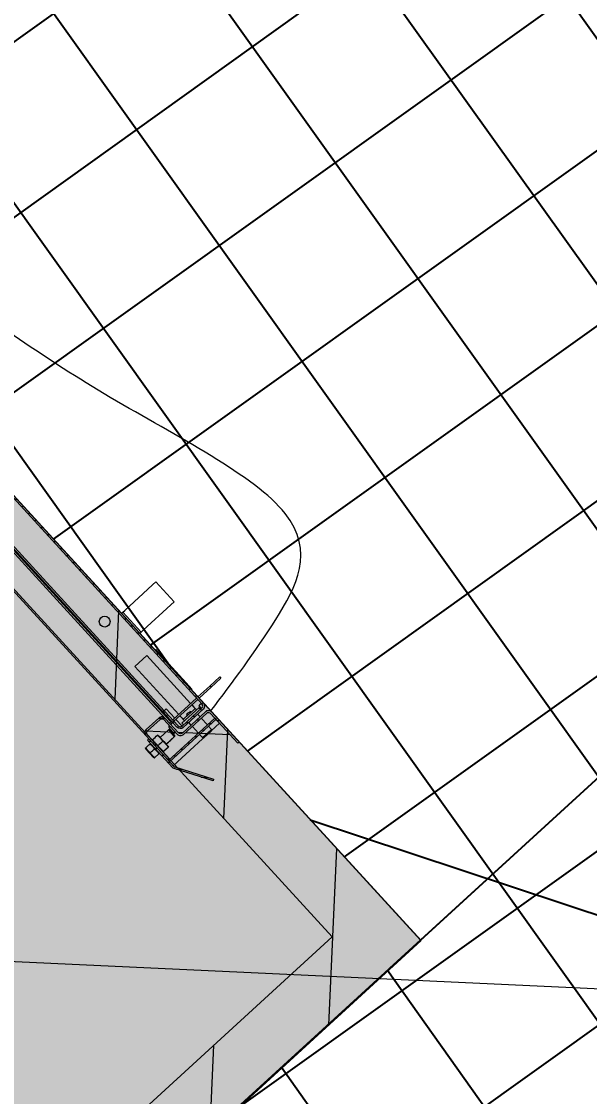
# Model space of a CAD drawing. Header units: metres. Extents: x 2302534 to 2308412, y 452340 to 454783.
# Drawn here: x 2308084.422 to 2308085.055, y 454481.815 to 454483.012 of the extents above; entities that cross this region are included whole.
import ezdxf

# ---------------------------------------------------------------- set-up
doc = ezdxf.new("R2010")
doc.units = ezdxf.units.M
for name, color, linetype in [('АД_серый', 250, 'Continuous'), ('ГП_здания', 7, 'Continuous'), ('ГП_ПЗМ', 7, 'Continuous'), ('ГП_Размеры проезд', 7, 'Continuous')]:
    doc.layers.add(name, color=color, linetype=linetype)
for name, color, linetype, lineweight in [('ГП_АД том 3.2.6', 250, 'Continuous', 40), ('ГП_ВП', 1, 'Continuous', 40), ('ГП_Контур здания', 250, 'Continuous', 40)]:
    doc.layers.add(name, color=color, linetype=linetype, lineweight=lineweight)
doc.layers.add('ГП_Штриховка отмостки', color=7, linetype='Continuous', true_color=0xfbfccf)
doc.styles.add('Ck_rus', font='isocpeur.ttf', dxfattribs={"width": 0.8, "oblique": 15, "height": 2.5})
doc.dimstyles.new('Ck_Линейный р-р', dxfattribs={"dimscale": 0, "dimtxt": 2.5, "dimasz": 1, "dimexe": 0.5, "dimexo": 0.5, "dimtad": 1, "dimzin": 1, "dimtxsty": 'Ck_rus', "dimblk": 'OBLIQUE', "dimcen": 0, "dimdle": 0.1, "dimadec": 0, "dimazin": 0, "dimtfac": 1, "dimtofl": 0, "dimtmove": 1, "dimatfit": 3, "dimfxl": 1, "dimarcsym": 0})
pattern_1 = [(134.9999999999999, (171.6697533716447, 18.80167405600148), (-0.1325825214724778, -0.1325825214724775), [])]

# ---------------------------------------------------------------- blocks, each defined once
blk = doc.blocks.new('АД 3.2.6')
at = {"layer": 'АД_серый'}
h = blk.add_hatch(dxfattribs=at)
h.set_pattern_fill('ANSI37', color=256, scale=0.25)
h.set_pattern_definition([(45, (-2306981.547548172, -453219.1040564558), (-0.5612660075668221, 0.5612660075668221), []), (135, (-2306981.547548172, -453219.1040564558), (-0.5612660075668221, -0.5612660075668221), [])])
edge = h.paths.add_edge_path()
edge.add_line((1447.454853040166, 1552.309207625396), (1448.993342189118, 1553.496323051746))
edge.add_line((1448.993342189118, 1553.496323051746), (1448.068976207171, 1554.677655998675))
edge.add_line((1448.068976207171, 1554.677655998675), (1446.517068812158, 1553.479917128919))
edge.add_arc((1539.264207246713, 1427.39880878001), 156.5198951261088, 126.3387527321787, 128.5976521573407)
edge.add_line((1441.619650802109, 1549.726312502695), (1440.286358835176, 1548.661001503293))
edge.add_line((1440.286358835176, 1548.661001503293), (1432.437758919317, 1542.427474732685))
edge.add_line((1432.437758919317, 1542.427474732685), (1424.532497577369, 1535.683233446325))
edge.add_line((1424.532497577369, 1535.683233446325), (1399.62438085489, 1514.544693585194))
edge.add_line((1399.62438085489, 1514.544693585194), (1338.628941953648, 1462.780261460226))
edge.add_line((1338.628941953648, 1462.780261460226), (1277.633627716452, 1411.015930665249))
edge.add_arc((2570.053925645072, -111.6977968080318), 1997.249939875698, 130.3233042678484, 132.4751140804625)
edge.add_line((1221.371130604297, 1361.415247290919), (1158.760474131442, 1304.093159574782))
edge.add_line((1158.760474131442, 1304.093159574782), (1121.881938925944, 1270.329663886223))
edge.add_line((1121.881938925944, 1270.329663886223), (1072.464701327029, 1225.086580126663))
edge.add_line((1072.464701327029, 1225.086580126663), (1074.583919865545, 1224.99317454308))
edge.add_line((1074.583919865545, 1224.99317454308), (1122.89484344935, 1269.223307512118))
edge.add_line((1122.89484344935, 1269.223307512118), (1159.773378654849, 1302.986803200678))
edge.add_line((1159.773378654849, 1302.986803200678), (1222.384035128168, 1360.308890916873))
edge.add_arc((2570.053925785702, -111.6977969651925), 1995.749940086286, 130.3233042815335, 132.4751140939099, ccw=False)
edge.add_line((1278.604277253617, 1409.872322569485), (1339.599524696823, 1461.636596676137))
edge.add_line((1339.599524696823, 1461.636596676137), (1400.594963598531, 1513.401028801105))
edge.add_line((1400.594963598531, 1513.401028801105), (1433.380012007896, 1541.224411068426))
edge.add_line((1433.380012007896, 1541.224411068426), (1441.268543222919, 1547.527284682845))
edge.add_line((1441.268543222919, 1547.527284682845), (1442.567646383308, 1548.565322835639))
edge.add_arc((1539.189932452515, 1427.497935878229), 154.8973155026733, 126.31552717981941, 128.5929061880581, ccw=False)
blk = doc.blocks.new('A$Cc85c39c8')
h = blk.add_hatch(color=1)
h.dxf.hatch_style = 1
h.paths.add_polyline_path([(40.51121578551828, 31.55108241987182), (45.58170047448948, 36.2602846515365), (42.19993559643626, 39.90233988361433), (37.12902352400124, 35.19397777877748)])
at = {"layer": 'ГП_Штриховка отмостки'}
h = blk.add_hatch(dxfattribs=at)
h.set_pattern_fill('ANSI37', color=8, scale=0.05, angle=-189.077979408546)
h.set_pattern_definition([(215.922020591454, (-2304838.715702966, -470413.0885560307), (0.0931360275646616, -0.1285583247770233), []), (305.9220205914539, (-2304838.715702966, -470413.0885560307), (0.128558324777023, 0.0931360275646616), [])])
h.paths.add_polyline_path([(40.45327658439055, 30.14330169017194), (46.99561853986233, 36.20718584296992), (42.25262851873412, 41.31523807306075), (35.71669467259198, 35.24580416700337)])
h.paths.add_polyline_path([(40.51102579943836, 31.55090597097296), (45.58170047448948, 36.2602846515365), (42.20018534455448, 39.90207091264892), (37.12890497315675, 35.19372560537886)], flags=16)
at = {"layer": 'ГП_Контур здания', "color": 250, "lineweight": 13, "ltscale": 100}
blk.add_lwpolyline([(40.51102579943836, 31.55090597097296), (45.58170047448948, 36.2602846515365), (42.19993559643626, 39.90233988361433), (37.12964026164264, 35.19331343244994)], close=True, dxfattribs=at)
blk = doc.blocks.new('_Oblique')
at = {"color": 0, "linetype": 'ByBlock', "lineweight": -2}
blk.add_line((-0.5, -0.5), (0.5, 0.5), dxfattribs=at)
blk = doc.blocks.new('*D190')
at = {"layer": 'ГП_Размеры проезд', "color": 0, "lineweight": -2, "transparency": 16777216}
for p, q in [((2308081.097888357, 454485.2767102422), (2308084.950509377, 454488.7976328054)), ((2308084.732236253, 454488.6658874328), (2308088.151993273, 454484.9239625417)), ((2308084.450183839, 454481.6086022932), (2308088.302804859, 454485.1295248565))]:
    blk.add_line(p, q, dxfattribs=at)
at = {"layer": 'ГП_Размеры проезд', "color": 0, "lineweight": -2, "transparency": 16777216, "xscale": 0.5, "yscale": 0.5, "zscale": 0.5}
for p, rotation in [((2308084.765967022, 454488.6289789618), 132.4242889778814), ((2308088.118262504, 454484.9608710129), 312.4242889778814)]:
    blk.add_blockref('_Oblique', p, dxfattribs=dict(at, rotation=rotation))
at = {"layer": 'ГП_Размеры проезд', "color": 0, "lineweight": 25, "transparency": 16777216, "insert": (2308087.36482654, 454487.6381942058), "char_height": 1.25, "attachment_point": 5, "rotation": 312.4242889778814, "style": 'Ck_rus', "bg_fill": 3, "box_fill_scale": 1.1, "bg_fill_color": 9, "bg_fill_true_color": 13158600, "bg_fill_transparency": 0}
blk.add_mtext('4,97', dxfattribs=at)
blk = doc.blocks.new('*D192')
at = {"layer": 'ГП_Размеры проезд', "color": 0, "lineweight": -2, "transparency": 16777216}
for p, q in [((2308088.117690742, 454484.9614966956), (2308087.780316512, 454485.3305205823)), ((2308084.832796363, 454481.9583341572), (2308088.302202685, 454485.1301838106)), ((2308088.117690742, 454484.9614966956), (2308088.791633661, 454484.2243300325)), ((2308085.506739282, 454481.2211674939), (2308088.976145604, 454484.3930171474)), ((2308088.791633661, 454484.2243300325), (2308089.129007892, 454483.8553061459)), ((2308091.905599496, 454480.818237709), (2308088.791633661, 454484.2243300325))]:
    blk.add_line(p, q, dxfattribs=at)
at = {"layer": 'ГП_Размеры проезд', "color": 0, "lineweight": -2, "transparency": 16777216, "xscale": 0.5, "yscale": 0.5, "zscale": 0.5}
for p, rotation in [((2308088.117690742, 454484.9614966956), 312.4346197351161), ((2308088.791633661, 454484.2243300325), 132.4346197351161)]:
    blk.add_blockref('_Oblique', p, dxfattribs=dict(at, rotation=rotation))
at = {"layer": 'ГП_Размеры проезд', "color": 0, "lineweight": 25, "transparency": 16777216, "insert": (2308091.686168871, 454482.9107957037), "char_height": 1.25, "attachment_point": 5, "rotation": 312.4346197351161, "style": 'Ck_rus', "bg_fill": 3, "box_fill_scale": 1.1, "bg_fill_color": 9, "bg_fill_true_color": 13158600, "bg_fill_transparency": 0}
blk.add_mtext('1,00', dxfattribs=at)
blk = doc.blocks.new('КТП')
at = {"layer": 'ГП_здания', "lineweight": 13}
h = blk.add_hatch(dxfattribs=at)
h.set_pattern_fill('ANSI31', color=256, angle=180, style=0)
h.set_pattern_definition([(225, (1891.85587340155, 1265.748659996706), (2.245064030267286, -2.245064030267289), [])])
h.paths.add_polyline_path([(-24.42911558239938, 92.30173615048987), (-24.42911558239939, 34.30173615048989), (145.0708844176006, 34.30173615048991), (145.0708844176006, 92.30173615048992)], flags=16)
h.paths.add_polyline_path([(-26.17911558239938, 94.05173615048989), (-26.17911558239939, 32.55173615048989), (146.8208844176006, 32.55173615048991), (146.8208844176006, 94.05173615048992)])
h = blk.add_hatch(dxfattribs=at)
h.set_pattern_fill('МЕТАЛЛ', color=256, scale=0.375, angle=134.9999999999999, style=0, pattern_type=0)
h.set_pattern_definition(pattern_1)
h.paths.add_polyline_path([(146.8208844175987, 41.52667405600142), (146.8208844175987, 65.07667405600114), (146.8012844175986, 65.1438740560011), (146.7486309775986, 65.19000013600134), (146.6958844175987, 65.20167405600114), (145.9458844175987, 65.20167405600114), (145.8786844175986, 65.18207405600106), (145.8325583375987, 65.12942061600143), (145.8208844175987, 65.07667405600114), (145.8208844175987, 64.52667405600141), (145.8708844175986, 64.52667405600141), (145.8708844175986, 65.07667405600114), (145.890217750932, 65.12693559420084), (145.9382503435246, 65.15128451715145), (145.9458844175987, 65.15167405600141), (146.6958844175987, 65.15167405600141), (146.7461459557985, 65.13234072266778), (146.7704948787488, 65.08430813007499), (146.7708844175986, 65.07667405600114), (146.7708844175986, 41.52667405600142), (146.7515510842653, 41.47641251780124), (146.7035184916727, 41.4520635948511), (146.6958844175987, 41.45167405600115), (145.9458844175987, 41.45167405600115), (145.8956228793987, 41.47100738933432), (145.8712739564486, 41.51903998192711), (145.8708844175986, 41.52667405600142), (145.8708844175986, 42.0766740560016), (145.8208844175987, 42.0766740560016), (145.8208844175987, 41.52667405600142), (145.8404844175986, 41.459474056001), (145.8931378575986, 41.41334797600121), (145.9458844175987, 41.40167405600141), (146.6958844175987, 41.40167405600141), (146.7630844175986, 41.42127405600104), (146.8092104975986, 41.47392749600113)])
h = blk.add_hatch(dxfattribs=at)
h.set_pattern_fill('МЕТАЛЛ', color=256, scale=0.375, angle=134.9999999999999, style=0, pattern_type=0)
h.set_pattern_definition([(134.9999999999999, (171.6697533716447, 18.80167405600148), (-0.2651650429449556, -0.265165042944955), [])])
h.paths.add_polyline_path([(146.6958844175991, 41.30167405600196), (145.8208844175991, 41.30167405600196), (145.7706228793992, 41.32100738933469), (145.746273956449, 41.36903998192748), (145.7458844175991, 41.37667405600178), (145.7458844175991, 41.9266740560015), (145.7262844175991, 41.99387405600147), (145.6736309775991, 42.04000013600171), (145.6208844175991, 42.05167405600196), (145.1458844175991, 42.05167405600196), (145.0786844175991, 42.03207405600142), (145.0325583375992, 41.97942061600179), (145.0208844175991, 41.9266740560015), (145.0208844175991, 41.00167405600178), (145.0708844175991, 41.00167405600178), (145.0708844175991, 41.9266740560015), (145.0902177509324, 41.97693559420168), (145.1382503435251, 42.00128451715182), (145.1458844175991, 42.00167405600178), (145.6208844175991, 42.00167405600178), (145.671145955799, 41.98234072266814), (145.6954948787493, 41.93430813007581), (145.6958844175991, 41.9266740560015), (145.6958844175991, 41.37667405600178), (145.7154844175991, 41.30947405600137), (145.7681378575992, 41.26334797600157), (145.8208844175991, 41.25167405600178), (146.6958844175991, 41.25167405600178), (146.7461459557991, 41.23234072266814), (146.7704948787492, 41.18430813007581), (146.7708844175992, 41.1766740560015), (146.7708844175992, 40.0516740560015), (146.8208844175991, 40.0516740560015), (146.8208844175991, 41.1766740560015), (146.8012844175991, 41.24387405600146), (146.7486309775992, 41.29000013600172)])
h = blk.add_hatch(dxfattribs=at)
h.set_pattern_fill('МЕТАЛЛ', color=256, scale=0.375, angle=134.9999999999999, style=0, pattern_type=0)
h.set_pattern_definition(pattern_1)
h.paths.add_polyline_path([(145.0208844175991, 41.81417405597041), (144.9708844175991, 41.81417405596994), (144.9708844175991, 40.77757151559172), (144.9842818772207, 40.72757151559154), (145.5525831474099, 39.74324484161799), (145.5958844175992, 39.76824484161808), (145.0275831474099, 40.75257151559163), (145.0208844175991, 40.77757151559172)])
h = blk.add_hatch(dxfattribs=at)
h.set_pattern_fill('МЕТАЛЛ', color=256, scale=0.375, angle=134.9999999999999, style=0, pattern_type=0)
h.set_pattern_definition(pattern_1)
h.paths.add_polyline_path([(146.7708844175995, 40.95167405600296), (146.7708844175995, 41.00167405600269), (145.0208844175995, 41.00167405600269), (145.0208844175995, 40.95167405600296)])
for p, q in [((145.0208844175991, 41.92667405600242), (145.0208844175992, 64.67667405600196)), ((145.7458844175991, 57.72322836491549), (145.7458844175991, 41.92667405600242)), ((146.8708844175986, 44.90167405600142), (146.8708844175986, 44.15167405600142)), ((145.1203707968012, 42.04904257790668), (145.1222352404195, 42.05167405600241)), ((145.6445335947787, 42.05167405600241), (145.6463980383945, 42.04904257791032)), ((145.0708844175983, 41.62667405600178), (145.0798837773677, 41.72667630057413)), ((145.0830159681194, 41.72667405600169), (145.079883575386, 41.72667405600169)), ((146.7708844175986, 41.75167405600178), (145.8708844175986, 41.75167405600178)), ((145.8708844175986, 41.70167405600159), (146.7708844175986, 41.70167405600159)), ((146.1521344175986, 41.30167405600242), (146.1521344175986, 41.40167405600141)), ((146.4896344175987, 41.30167405600242), (146.4896344175987, 41.40167405600141)), ((146.7213981283632, 41.29904255915108), (146.7195335947788, 41.30167405600242)), ((146.1521344175986, 41.00167405600223), (146.1521344175986, 41.25167405600178)), ((146.4896344175987, 41.00167405600223), (146.4896344175987, 41.25167405600178)), ((145.0208844175991, 40.80167405600196), (146.7708844175992, 40.80167405600196)), ((146.1521344175986, 40.8266740560016), (146.1521344175986, 40.95167405600296))]:
    blk.add_line(p, q, dxfattribs=at)
for points in [[(-26.17911558239938, 94.05173615048989), (-26.17911558239939, 32.55173615048989), (146.8208844176006, 32.55173615048991), (146.8208844176006, 94.05173615048992)], [(-24.42911558239938, 92.30173615048987), (-24.42911558239939, 34.30173615048989), (145.0708844176006, 34.30173615048991), (145.0708844176006, 92.30173615048992)], [(145.0708844175983, 41.62667405600178), (145.0798837773677, 41.72667630057413)], [(145.5958844175991, 41.393420880529), (145.5958844175991, 41.56417405600178), (145.5958844175991, 41.62667405600178), (145.282799524662, 41.62667405600178), (145.282799524662, 41.48149638557698), (145.282799524662, 41.37667405600178), (145.5958844175991, 41.37667405600178), (145.6208844175991, 41.40167405600187), (145.5958844175991, 41.37667405600178)], [(145.5958844175991, 41.37667405600178), (145.282799524662, 41.37667405600178)], [(146.4896344175987, 41.30167405600242), (146.4896344175987, 41.40167405600141)], [(146.4896344175987, 41.00167405600223), (146.4896344175987, 41.25167405600178)]]:
    blk.add_lwpolyline(points, close=True, dxfattribs=at)
for points in [[(146.8208844175991, 41.17667405600242), (146.8208844175987, 41.52667405600142, -0.4142135623730951), (146.6958844175987, 41.40167405600141), (145.9458844175987, 41.40167405600142, -0.4142135623730951), (145.8208844175987, 41.52667405600142), (145.8208844175987, 42.0766740560016), (145.8208844175987, 64.52667405600141), (145.8208844175987, 65.07667405600114, -0.4142135623730951), (145.9458844175987, 65.20167405600114), (146.6958844175987, 65.20167405600114, -0.4142135623730951), (146.8208844175987, 65.07667405600114)], [(145.8208844175987, 42.0766740560016), (145.8708844175986, 42.0766740560016), (145.8708844175987, 41.52667405600142, 0.4142135623730951), (145.9458844175987, 41.45167405600141), (146.6958844175987, 41.45167405600115, 0.4142135623730951), (146.7708844175986, 41.52667405600142), (146.7708844175986, 65.07667405600114, 0.4142135623730951), (146.6958844175987, 65.15167405600114), (145.9458844175987, 65.15167405600141, 0.4142135623730951), (145.8708844175987, 65.07667405600114), (145.8708844175986, 64.52667405600141), (145.8208844175987, 64.52667405600141)], [(145.1458844175991, 42.05167405600151, 0.4142135623730951), (145.0208844175991, 41.9266740560015), (145.0208844175991, 41.00167405600223), (145.0208844175995, 40.95167405600296), (146.7708844175995, 40.95167405600296), (146.7708844176001, 41.00167405600223), (145.0208844175991, 41.00167405600223), (145.0708844175991, 41.00167405600223), (145.0708844175992, 41.9266740560015, -0.4142135623730951), (145.1458844175991, 42.00167405600151), (145.6208844175991, 42.00167405600178, -0.4142135623730951), (145.6958844175991, 41.9266740560015), (145.6958844175991, 41.37667405600224, 0.4142135623730951), (145.8208844175991, 41.25167405600178), (146.6958844175991, 41.25167405600178, -0.4142135623730951), (146.7708844175992, 41.17667405600242), (146.7708844175992, 40.05167405600242), (146.8208844175991, 40.05167405600242), (146.8208844175991, 41.17667405600242, 0.4142135623730951), (146.6958844175991, 41.3016740560015), (145.8208844175991, 41.30167405600242, -0.4142135623730951), (145.7458844175991, 41.37667405600178), (145.7458844175991, 41.92667405600242, 0.4142135623730951), (145.6208844175991, 42.05167405600151), (145.1458844175991, 42.05167405600241), (145.1064691222997, 42.05167405600241), (145.1044144635981, 42.04993686405487), (145.1019038933368, 42.04779963323427), (145.1006560692993, 42.04673101782419), (145.1000340852364, 42.04619671011915), (145.0997235830291, 42.0459295562664), (145.0995684553609, 42.04579597934026), (145.0926766233384, 42.03978431473161)], [(144.7708844175992, 41.64318040694753, -0.0720565789920498), (144.7813098871575, 41.68917415820954, 0.0720565789920498), (144.7708844175992, 41.64318040694753, -0.0720565789920498), (144.7813098871575, 41.68917415821045, 0.0720565789920498), (144.7708844175991, 41.64318040694753), (144.7708844175991, 41.36016770505558, 0.0720565789920481), (144.7813098871575, 41.31417395379311), (144.7958844175991, 41.31417405600178), (144.9458844175991, 41.31417405600178)], [(144.9604589480408, 41.68917415821, -0.0720565789920481), (144.9708844175992, 41.64318040694707, 0.0720565789920481), (144.9604589480408, 41.68917415821, -0.0720565789920481), (144.9708844175992, 41.64318040694798, 0.0720565789920481), (144.9604589480408, 41.68917415821045), (144.9458844175991, 41.68917405600178)], [(145.6958844175992, 41.72667405600179, 0.2360679774998385), (145.6458844175991, 41.62667405600178), (145.6458844175991, 41.4516740560016), (145.6958844175991, 41.4516740560016)], [(145.8208844175987, 41.75167405600178), (145.7708844175992, 41.75167405600178, 0.0503820444848597), (145.7458844175992, 41.74914854314094)], [(145.7458844175992, 41.69738473412044, -0.085164233174708), (145.7708844175992, 41.70167405600159), (145.8208844175987, 41.70167405600159)], [(146.3958844175987, 41.56417405600178), (146.3958844175986, 41.5766740560016, 0.4142135623730951), (146.3583844175986, 41.61417405600196), (146.2833844175986, 41.6141740560016, 0.4142135623730951), (146.2458844175986, 41.5766740560016), (146.2458844175986, 41.56417405600178)]]:
    blk.add_lwpolyline(points, format="xyb", dxfattribs=at)
for points in [[(146.8208844175987, 41.52667405600142), (146.8208844175987, 65.07667405600114), (146.8208844175991, 65.22667405600396)], [(145.8208844175987, 41.77667405600187), (145.7958844175986, 41.77667405600187), (145.7958844175986, 64.72667405600214), (145.8208844175987, 64.72667405600214)], [(145.8708844175986, 58.55700116849176), (145.8708844175986, 42.1016740560026), (145.8208844175987, 42.1016740560026)], [(146.8208844175987, 44.90167405600187), (146.8708844175986, 44.90167405600142), (146.9458844175987, 44.90167405600187), (147.9958844175986, 44.90167405600187), (148.1208844175986, 44.90167405600187), (148.1208844175986, 44.15167405600187), (147.9958844175986, 44.15167405600187), (146.9458844175987, 44.15167405600187), (146.8708844175986, 44.15167405600142), (146.8208844175987, 44.15167405600187)], [(146.0958844175986, 41.75167405600178), (146.0958844175986, 43.56417405600178), (146.5458844175986, 43.56417405600178), (146.5458844175986, 41.75167405600178)], [(146.8208844175987, 42.01417405600159), (146.8458844175986, 42.01417405600159), (146.8458844175986, 42.2641740560016), (146.8458844175986, 43.26417405600206), (146.8458844175986, 43.5141740560016), (146.8208844175987, 43.5141740560016)], [(145.6208844175991, 42.05167405600241), (145.6602997128985, 42.05167405600241), (145.6673554249517, 42.04566240231953), (145.6675103870189, 42.04552882539156), (145.6678200612403, 42.04526167153518), (145.6684384023803, 42.04472736382241), (145.6696709942372, 42.04365874839596), (145.6721193265767, 42.04152151753397), (145.6740922120976, 42.03978431461974)], [(145.8708844175986, 42.1016740560026), (145.9458844175987, 42.1016740560026), (145.9458844175987, 41.75167405600178)], [(145.282799524662, 41.62667405600178), (145.2738001648927, 41.72667630057413), (145.270667974141, 41.72667405600169)], [(145.9958844175986, 41.45192405600256), (145.9458844175987, 41.45192405600256), (145.9458844175987, 41.70167405600159)], [(146.0958844175986, 41.70167405600159), (146.0958844175986, 41.61417405600196), (146.0958844175986, 41.56417405600178)], [(146.5458844175986, 41.70167405600159), (146.5458844175986, 41.61417405600196), (146.5458844175986, 41.56417405600178)], [(147.2708844175992, 41.75167405600178), (147.6458844175992, 41.75167405600178), (147.6458844175992, 41.70167405600159), (147.2708844175992, 41.70167405600159), (146.8208844175987, 41.70167405600159)], [(147.2708844175992, 41.70167405600159), (147.2708844175992, 41.75167405600178), (146.8208844175987, 41.75167405600178)], [(145.270667974141, 41.27667405600187), (145.0830159681194, 41.27667405600187), (145.079883575386, 41.27667405600187), (145.0708844175983, 41.37667405600178)], [(146.6458844175986, 41.4516740560016), (146.6458844175986, 41.5141740560016), (145.9958844175986, 41.5141740560016), (145.9958844175986, 41.4516740560016)], [(146.0958844175986, 41.5141740560016), (146.0958844175986, 41.56417405600178), (146.1458844175986, 41.56417405600178), (146.4958844175986, 41.56417405600178), (146.5458844175986, 41.56417405600178), (146.5458844175986, 41.5141740560016)], [(146.7708844175986, 41.55167405600241), (146.6958844175987, 41.55167405600241), (146.6708844175986, 41.55167405600241), (146.6708844175986, 41.45192405600256), (146.6458844175986, 41.45192405600256)], [(146.7490895719282, 41.28978555653476), (146.7352997128986, 41.30167405600242), (146.6958844175991, 41.30167405600242)], [(146.4896344175987, 40.95167405600296), (146.4896344175987, 40.8266740560016), (146.4896344175987, 40.95167405600296), (146.4896344175987, 40.8266740560016), (146.1521344175986, 40.8266740560016), (146.1771344175986, 40.80167405600196), (146.4646344175986, 40.80167405600196), (146.4896344175987, 40.8266740560016), (146.4646344175986, 40.80167405600196), (146.4896344175987, 40.8266740560016)]]:
    blk.add_lwpolyline(points, dxfattribs=at)
for points in [[(145.0208844175991, 40.77757151559172, 0.1316524975873961), (145.0275831474099, 40.75257151559163), (145.5958844175992, 39.76824484161808), (145.5525831474099, 39.74324484161799), (144.9842818772207, 40.72757151559172, -0.1316524975873961), (144.9708844175991, 40.77757151559172), (144.9708844175991, 41.81417405597041), (145.0208844175991, 41.81417405597041)], [(144.7788111270177, 41.32114327478517, 0.0112551564771609), (144.7813098871575, 41.31417395379311, -0.0112551564773963)]]:
    blk.add_lwpolyline(points, format="xyb", close=True, dxfattribs=at)
blk.add_circle((146.3208844175986, 45.05167405600242), 0.15, dxfattribs=at)
blk.add_arc((144.9348437422817, 41.37315414661634), 0.1644728178598495, 198.4349488482087, 201.0143317899957, dxfattribs=at)
for points, weights, degree, knots in [([(146.8108273054031, 41.21834072438541), (149.7632035870093, 41.46021801283996), (152.2713896451431, 43.03629955535122), (149.5461370313903, 53.99398680645368), (146.8208844175976, 64.95167405752863), (146.9583844175991, 64.95167405600387), (147.0958844175991, 64.95167405600387), (147.3708844175991, 64.95167405752952), (147.3708844175991, 65.22667405600396), (147.3708844175991, 65.5016740544784), (147.0958844175991, 65.5016740544784), (146.8208844175991, 65.5016740544784), (146.8208844175991, 65.22667405600396), (146.8208844175991, 65.32667405600296), (146.8208844175991, 65.42667405600196), (146.8208844175991, 65.30167405600287), (146.6958844175991, 65.30167405600287), (146.2583844175991, 65.30167405600241), (145.8208844175991, 65.30167405600241), (145.7458844175991, 65.30167405600305), (145.7458844175991, 65.22667405600305), (145.7458844175991, 64.95167405600205), (145.7458844175991, 64.67667405600196), (145.7458844175991, 64.55167405600287), (145.6208844175991, 64.55167405600287), (145.6405920652488, 64.55167405600241), (145.6602997128986, 64.55167405600241), (145.6613270422776, 64.55254265200006), (145.6623543716565, 64.5534112479977), (145.663609656812, 64.55447986342915), (145.6648649419675, 64.5555484788606), (145.6654888539984, 64.55608278657655), (145.6661127660293, 64.5566170942925), (145.6664237580669, 64.55688424815025), (145.6667347501044, 64.557151402008), (145.6668900012111, 64.55728497893686), (145.6670452523179, 64.55741855586575), (145.6671228161534, 64.55748534433042), (145.667200379989, 64.55755213279508), (145.6706462960942, 64.56055796511396), (145.6740922121994, 64.56356379743283)], [1, 0.9714236166491026, 1, 1, 1, 1, 1, 0.7071067811865476, 1, 0.7071067811865476, 1, 0.7071067811865476, 1, 1, 1, 0.7071067811865476, 1, 1, 1, 0.7071067811865476, 1, 1, 1, 0.7071067811865476, 1, 1, 1, 1, 1, 1, 1, 1, 1, 1, 1, 1, 1, 1, 1, 1, 1], 2, [0, 0, 0, 0.479278889449077, 0.479278889449077, 1.479278889449076, 1.479278889449076, 2.479278889449076, 2.479278889449076, 4.050075216243973, 4.050075216243973, 5.62087154303887, 5.62087154303887, 7.191667869833766, 7.191667869833766, 8.191667869833767, 8.191667869833767, 9.762464196628663, 9.762464196628663, 10.76246419662866, 10.76246419662866, 12.33326052342356, 12.33326052342356, 13.33326052342356, 13.33326052342356, 14.90405685021845, 14.90405685021845, 15.90405685021845, 15.90405685021845, 16.90405685021845, 16.90405685021845, 17.90405685021845, 17.90405685021845, 18.90405685021845, 18.90405685021845, 19.90405685021845, 19.90405685021845, 20.90405685021845, 20.90405685021845, 21.90405685021846, 21.90405685021846, 22.90405685021846, 22.90405685021846, 22.90405685021846]), ([(144.7958844175991, 41.68917405600178), (144.794788031939, 41.68617473547739), (144.7922430657851, 41.67863169118346), (144.7889010098822, 41.66644311043183), (144.7863248091607, 41.65412815494347), (144.7845578263523, 41.64324982565677), (144.7833529882169, 41.63386232421317), (144.7824365099863, 41.62442059782507), (144.781789901597, 41.61491482721976), (144.7813374520173, 41.60374850363087), (144.7812425921273, 41.59092026929966), (144.7816532883315, 41.57809159184354), (144.7825012324189, 41.56533401124944), (144.7838034645925, 41.55267158520474), (144.7857147680549, 41.54008850114133), (144.7881950138575, 41.52762398040568), (144.7912825867598, 41.51531716268574), (144.7942330961748, 41.50619140377558), (144.7958844175991, 41.50167405600178), (144.8458844175991, 41.50167405600178), (144.8958844175991, 41.50167405600178), (144.9458844175991, 41.50167405600178), (144.9469920644242, 41.49864381389625), (144.9490548947585, 41.49252231595301), (144.9517013527006, 41.48326668014352), (144.9539564877726, 41.47384742410259), (144.9558298733508, 41.46434451024107), (144.9573398874516, 41.45485665842671), (144.9585162228999, 41.44545066511955), (144.959396327151, 41.43611018554384), (144.9600077313852, 41.42682600242052), (144.9603707129494, 41.41758226412867), (144.9604979227409, 41.40833452418656), (144.9603912791085, 41.39905927497649), (144.9599887404374, 41.38821348326337), (144.9592165398824, 41.37722938210891), (144.9578523737347, 41.364559086775), (144.9561948395883, 41.35338286297111), (144.9539937852971, 41.34216685468437), (144.9517259487887, 41.33267126759711), (144.949064887228, 41.32335570869373), (144.9469948737538, 41.31721193752856), (144.9458844175991, 41.31417405600178), (144.950742594413, 41.31417402193225), (144.9556007712268, 41.31417398786273), (144.9604589480407, 41.31417395379321), (144.9661353201312, 41.32895036004813), (144.9696345764084, 41.34438793069342), (144.9708844175992, 41.36016770505556), (144.9696345764084, 41.34438793069342), (144.9661353201312, 41.32895036004813), (144.9604589480408, 41.3141739537931), (144.9661353201312, 41.32895036004767), (144.9696345764084, 41.34438793069296), (144.9708844175992, 41.36016770505511), (144.9696345764084, 41.34438793069342), (144.9661353201312, 41.32895036004813), (144.9604589480408, 41.3141739537931)], [1, 1, 1, 1, 1, 1, 1, 1, 1, 1, 1, 1, 1, 1, 1, 1, 1, 1, 1, 1, 1, 1, 1, 1, 1, 1, 1, 1, 1, 1, 1, 1, 1, 1, 1, 1, 1, 1, 1, 1, 1, 1, 1, 1, 1, 1, 0.9931128914698057, 0.9931128914698057, 1, 0.9931128914698057, 0.9931128914698057, 1, 0.9931128914698057, 0.9931128914698057, 1, 0.9931128914698057, 0.9931128914698057, 1], 3, [0, 0, 0, 0, 0.9346506616830971, 2.345275927108129, 3.771125904761444, 4.726215812123871, 5.683689743351125, 6.64250623428866, 7.602382736929827, 8.565925592967394, 10.01050249176612, 11.45397117329081, 12.40995684134089, 13.83791932386182, 15.25982457645, 16.20383258955666, 17.60829136465513, 19, 19, 19, 20, 20, 20, 21.0213985586529, 22.0710991087732, 23.15721855953575, 24.2634870726378, 25.37149299653079, 26.48135224636519, 27.59183946938107, 28.7133548521953, 29.84476092950165, 30.98772093603963, 32.13261432569267, 33.26915415647189, 34.9546376139724, 36.06665374859288, 37.73319780889242, 38.83931610947294, 39.92737245699114, 40.97752456183889, 42, 42, 42, 43, 43, 43, 43.28772902610949, 43.28772902610949, 43.28772902610949, 43.57545805221898, 43.57545805221898, 43.57545805221898, 43.86318707832846, 43.86318707832846, 43.86318707832846, 44.15091610443795, 44.15091610443795, 44.15091610443795, 44.15091610443795])]:
    blk.add_rational_spline(points, weights, degree=degree, knots=knots, dxfattribs=at)
for points, knots in [([(144.7813098871575, 41.68917415820987), (144.7861680639714, 41.6891741241405), (144.7910262407853, 41.68917409007113), (144.7958844175992, 41.68917405600177), (144.8458844175991, 41.68917405600178), (144.8958844175991, 41.68917405600178), (144.9458844175991, 41.68917405600178), (144.9475357390234, 41.68465670822798), (144.9504862484383, 41.67553094931782), (144.9535738213408, 41.66322413159788), (144.9560540671433, 41.65075961086177), (144.9579653706058, 41.63817652679837), (144.9592676027794, 41.62551410075412), (144.9601155468667, 41.61275652016002), (144.9605262430708, 41.59992784270389), (144.9604313831811, 41.58709960837269), (144.9599789336013, 41.57593328478379), (144.9593323252121, 41.56642751417849), (144.9584158469812, 41.55698578779039), (144.957211008846, 41.54759828634679), (144.9554440260375, 41.53671995706009), (144.952867825316, 41.52440500157127), (144.9495257694133, 41.51221642081964), (144.9469808032593, 41.50467337652572), (144.9458844175991, 41.50167405600178)], [0, 0, 0, 0, 1, 1, 1, 2, 2, 2, 3.39170863534477, 4.796167410443223, 5.740175423549926, 7.162080676138059, 8.590043158658975, 9.546028826709081, 10.9894975082338, 12.43407440703253, 13.39761726307006, 14.35749376571123, 15.31631025664879, 16.27378418787604, 17.22887409523846, 18.65472407289184, 20.06534933831688, 21, 21, 21, 21]), ([(145.0830159681194, 41.27667405600187), (145.0822969647584, 41.29051267771457), (145.0812813844568, 41.31309877215517), (145.0803511154307, 41.3446685682784), (145.0799300323397, 41.36976813813954), (145.079840908034, 41.39379309883725), (145.0800566008727, 41.4184051730349), (145.0808462987205, 41.45481593775048), (145.0820465577436, 41.48301595033582), (145.0830159681194, 41.50167405600178), (145.082296964606, 41.51551268064623), (145.08128138424, 41.53809877763479), (145.0803511152877, 41.56966857438875), (145.079930032282, 41.5947681439252), (145.0798409080499, 41.61879310384438), (145.0800566009383, 41.64340517693245), (145.0808462987606, 41.67981593775357), (145.0820465576829, 41.70801594916748), (145.0830159681194, 41.72667405600169), (145.1455666367932, 41.72667405600169), (145.2081173054671, 41.72667405600169), (145.270667974141, 41.72667405600169), (145.2713869776544, 41.71283543135724), (145.2724025580204, 41.69024933436913), (145.2733328269727, 41.65867953761472), (145.2737539099782, 41.63357996807827), (145.2738430342104, 41.60955500815908), (145.2736273413221, 41.58494293507102), (145.2728376434997, 41.54853217425034), (145.2716373845775, 41.52033216283599), (145.270667974141, 41.50167405600178), (145.2081173054671, 41.50167405600178), (145.1455666367932, 41.50167405600178), (145.0830159681193, 41.50167405600178)], [0, 0, 0, 0, 1.940871120865445, 3.074917685170571, 4.179058016516972, 5.221658114438936, 6.199368503811331, 7.384367690168671, 10, 10, 10, 11.94087118385187, 13.07491780545146, 14.1790581985468, 15.22165835392945, 16.19936878712895, 17.38436798752931, 20, 20, 20, 21, 21, 21, 22.94087118385187, 24.07491780545147, 25.17905819854683, 26.22165835392946, 27.19936878712895, 28.3843679875293, 31, 31, 31, 32, 32, 32, 32]), ([(145.270667974141, 41.50167405600178), (145.2713869775019, 41.48783543428863), (145.2724025578035, 41.46524933984848), (145.2733328268297, 41.43367954372525), (145.2737539099207, 41.40857997386365), (145.2738430342263, 41.3845550131664), (145.2736273413876, 41.35994293896829), (145.2728376435399, 41.32353217425317), (145.2716373845168, 41.29533216166738), (145.270667974141, 41.27667405600187), (145.2717121050522, 41.27667405600187), (145.2727562359633, 41.27667405600187), (145.2738003668744, 41.27667405600187), (145.2767999514825, 41.31000589295354), (145.2797997380722, 41.34333997447766), (145.282799524662, 41.37667405600178), (145.387161155641, 41.37667405600178), (145.4915227866201, 41.37667405600178), (145.5958844175991, 41.37667405600178), (145.6042177509324, 41.38500738933515), (145.6125510842657, 41.39334072266851), (145.6208844175991, 41.40167405600188), (145.6208844175991, 41.4061398758757), (145.6208844175991, 41.41060569574952), (145.6208844175991, 41.41507151562336), (145.6208844175991, 41.47727236241616), (145.6208844175991, 41.53947320920893), (145.6208844175991, 41.60167405600169), (145.6125510842657, 41.61000738933505), (145.6042177509324, 41.61834072266841), (145.5958844175991, 41.62667405600177)], [0, 0, 0, 0, 1.940871120865434, 3.074917685170573, 4.179058016517003, 5.221658114438961, 6.199368503811331, 7.384367690168651, 10, 10, 10, 11, 11, 11, 12, 12, 12, 13, 13, 13, 14, 14, 14, 15, 15, 15, 16, 16, 16, 17, 17, 17, 17]), ([(144.7958844175991, 41.31417405600178), (144.7947767707741, 41.3172042981073), (144.7927139404397, 41.32332579605009), (144.7900674824976, 41.33258143186004), (144.7878123474256, 41.34200068790051), (144.7859389618476, 41.3515036017625), (144.7844289477465, 41.3609914535773), (144.7832526122982, 41.37039744688446), (144.7823725080473, 41.37973792645971), (144.7817611038131, 41.38902210958304), (144.781398122249, 41.39826584787398), (144.7812709124573, 41.40751358781609), (144.7813775560897, 41.41678883702708), (144.7817800947608, 41.4276346287411), (144.7825522953159, 41.43861872989601), (144.7839164614636, 41.45128902522811), (144.7855739956092, 41.46246524902654), (144.7877750498986, 41.47368125730691), (144.7900428864067, 41.48317684439599), (144.7927039479697, 41.49249240331392), (144.794773961456, 41.49863617450228), (144.7958844175991, 41.50167405600178)], [0, 0, 0, 0, 1.021398558643747, 2.071099108760069, 3.157218559525591, 4.263487072642023, 5.371492996559046, 6.481352246411101, 7.591839469419316, 8.713354852179876, 9.844760929390953, 10.98772093585325, 12.13261432552799, 13.26915415649751, 14.95463761447157, 16.06665374918626, 17.7331978085561, 18.83931610763499, 19.92737245354989, 20.97752455971268, 22, 22, 22, 22])]:
    blk.add_open_spline(points, degree=3, knots=knots, dxfattribs=at)

msp = doc.modelspace()

# ---------------------------------------------------------------- hatches: boundary and pattern name
at = {"layer": 'ГП_ПЗМ'}
h = msp.add_hatch(dxfattribs=at)
h.set_pattern_fill('ANSI31', color=1, angle=5156.620156177408, style=0)
h.set_pattern_definition([(161.620156177409, (0, 0), (-1.001125794145185, -3.01303371111197), [])])
h.paths.add_polyline_path([(2308087.546368007, 454486.7537011815), (2308090.113307504, 454484.08178866), (2308089.946745881, 454479.403197092), (2308084.866990538, 454481.9895232577), (2308081.510518429, 454485.6549011354), (2308078.268615711, 454486.7536998816), (2308080.957684005, 454489.2156718815), (2308081.295686681, 454488.8470017869), (2308083.557329347, 454490.9205121803)])
h.paths.add_polyline_path([(2308074.577349546, 454464.835846258), (2308076.642817655, 454466.7537038381), (2308077.850968671, 454467.8773215658)], flags=17)
h.paths.add_polyline_path([(2308038.291761858, 454442.696528777), (2308034.578082175, 454446.7529046432), (2308039.022085291, 454446.7537041454), (2308038.079191532, 454445.8904132421), (2308039.632488483, 454444.1941619097), (2308042.427592327, 454446.7537037659), (2308051.009220781, 454446.7537032977), (2308042.157774314, 454438.4622397491), (2308036.662113376, 454438.752742378), (2308036.132158594, 454439.3618550958), (2308035.474726548, 454440.1174860178)])
h.paths.add_polyline_path([(2308080.497025413, 454477.9957982775), (2308084.866990538, 454481.9895232577), (2308081.510518429, 454485.6549011354), (2308077.144515005, 454481.6568498511)], flags=16)
h.paths.add_polyline_path([(2308073.454990577, 454478.2792834751), (2308074.577350259, 454477.0536298096), (2308080.497025413, 454477.9957982775), (2308077.144515005, 454481.5451226133), (2308077.328266499, 454485.8927647265), (2308056.423789121, 454466.7537052673), (2308077.850968671, 454467.8773215658), (2308089.946745881, 454479.403197092), (2308084.290502292, 454481.4626688222), (2308080.497025413, 454477.9957982775), (2308074.577350927, 454475.3748547617), (2308069.882241083, 454471.075433047), (2308067.923736237, 454473.2141847199)])
h.paths.add_polyline_path([(2308054.577352159, 454465.0632029806), (2308034.578082175, 454446.7529046432), (2308039.022085291, 454446.7537041454), (2308045.454738589, 454452.6432871661), (2308047.00749427, 454450.9476269167), (2308042.427592327, 454446.7537037659), (2308051.009220781, 454446.7537032977), (2308054.577350586, 454450.0574637379), (2308054.577351726, 454460.4529994422), (2308054.302532084, 454460.7533955306), (2308054.577351768, 454461.0042822215)])
h.paths.add_polyline_path([(2308058.952790456, 454450.4795994847), (2308054.577350586, 454450.0574637379), (2308054.577351726, 454460.4529994422), (2308057.601084447, 454457.1478591165), (2308062.070076045, 454461.2407450261), (2308058.776702782, 454464.8379278386), (2308054.577351768, 454461.0042822215), (2308054.577352159, 454465.0632029806), (2308056.423789121, 454466.7537052673), (2308077.850968671, 454467.8773215658), (2308074.577349546, 454464.835846258), (2308058.952919398, 454450.47971796)])
h.paths.add_polyline_path([(2308080.497025413, 454477.9957982775), (2308084.866990538, 454481.9895232577), (2308081.510518429, 454485.6549011354), (2308077.144515005, 454481.6568498511)], flags=17)
h.paths.add_polyline_path([(2308064.748132371, 454468.6870246313), (2308065.896906663, 454467.4300268083), (2308066.931425373, 454468.3733022004), (2308065.784490027, 454469.6311809536)], flags=16)

# ---------------------------------------------------------------- block references
at = {"layer": 'ГП_АД том 3.2.6'}
msp.add_blockref('АД 3.2.6', (2306959.993951246, 453221.759960641), dxfattribs=at)
at = {"layer": 'ГП_здания', "rotation": 359.6033728621314}
msp.add_blockref('A$Cc85c39c8', (2308039.035374221, 454446.0456419022), dxfattribs=at)

# ---------------------------------------------------------------- next in the draw order: dimensions: what is measured, and where the dimension line sits
at = {"layer": 'ГП_Размеры проезд', "lineweight": 25}
dim = msp.add_aligned_dim(p1=(2308080.913346001, 454485.1080563986), p2=(2308084.265641483, 454481.4399484496), distance=5.219155528403207, dimstyle='Ck_Линейный р-р', override={"dimgap": 1, "dimtfill": 1}, dxfattribs=at)
dim.commit()
dim.dimension.update_dxf_attribs({"geometry": '*D190', "text_midpoint": (2308087.36482654, 454487.6381942058)})

# ---------------------------------------------------------------- next in the draw order: dimensions: what is measured, and where the dimension line sits
dim = msp.add_linear_dim(base=(2308088.791633661, 454484.2243300325), p1=(2308084.648284419, 454481.7896470422), p2=(2308085.322227339, 454481.0524803788), angle=312.43461975032506, dimstyle='Ck_Линейный р-р', override={"dimgap": 1, "dimtfill": 1}, dxfattribs=at)
dim.commit()
dim.dimension.update_dxf_attribs({"geometry": '*D192', "text_midpoint": (2308090.972363357, 454482.2582103446), "dimtype": 161})

# ---------------------------------------------------------------- next in the draw order: linework, layer by layer
at = {"layer": 'ГП_ВП', "color": 1, "linetype": 'Continuous', "lineweight": 20, "elevation": 145.2999999999998, "flags": 128}
msp.add_lwpolyline([(2308087.633884623, 454481.815519014), (2308084.279475397, 454481.9716386499), (2308081.280529454, 454482.1112144492), (2308078.583387772, 454482.2367437897), (2308076.144674062, 454482.3502454739), (2308075.6580906, 454482.3715058063), (2308073.581918962, 454482.4630360975)], dxfattribs=at)
at = {"layer": 'ГП_ПЗМ', "color": 250, "lineweight": 13, "ltscale": 100}
msp.add_lwpolyline([(2308079.763837182, 454477.3153586228), (2308084.866990538, 454481.9895232575), (2308081.510518429, 454485.6549011352), (2308076.407746842, 454480.9810860955)], close=True, dxfattribs=at)

# ---------------------------------------------------------------- next in the draw order: block references
at = {"xscale": 0.04, "yscale": 0.04, "zscale": 0.04, "rotation": 42.48106375933434}
msp.add_blockref('КТП', (2308081.415660964, 454477.062455724), dxfattribs=at)

doc.saveas('drawing.dxf')
